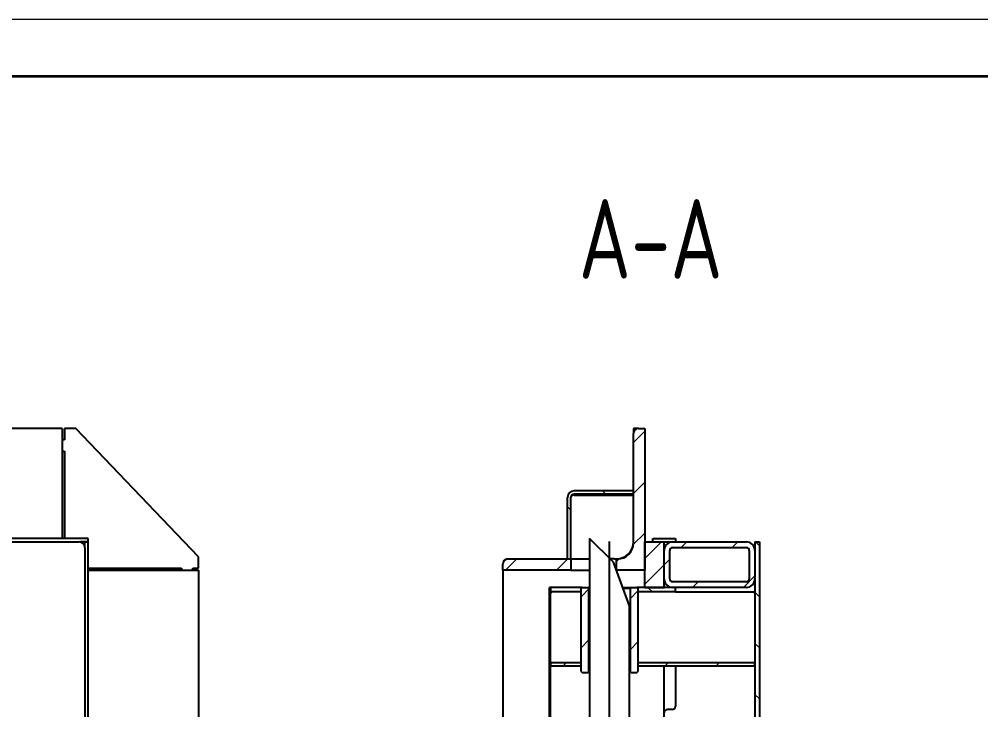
# Model space of a CAD drawing. Header units: millimetres. Extents: x 0 to 594, y 0 to 420.
# Drawn here: x 233.6 to 318.3, y 359.2 to 420 of the extents above; entities that cross this region are included whole.
import ezdxf

# ---------------------------------------------------------------- set-up
doc = ezdxf.new("R2010")
doc.units = ezdxf.units.MM
doc.layers.add('FORMAT', color=7, linetype='Continuous')
doc.layers.add('HIDDEN', color=30, linetype='Continuous')
doc.styles.add('SLDTEXTSTYLE0', font='TXT', dxfattribs={"width": 0.7, "bigfont": 'bigfont'})

# ---------------------------------------------------------------- blocks, each defined once
blk = doc.blocks.new('SW_HATCH_0')
at = {"color": 0, "linetype": 'Continuous', "lineweight": 18}
for p, q in [((10.197, 212.253), (11.197, 213.253)), ((10.197, 207.763), (11.197, 208.763)), ((7.77, 207.7), (7.47, 208)), ((4.697, 206.283), (4.397, 206.583)), ((10.191, 203.267), (11.197, 204.273)), ((11.197, 202.028), (12.67, 203.5)), ((11.97, 203.5), (11.897, 203.573)), ((14.415, 203), (14.915, 203.5)), ((18.905, 203), (19.405, 203.5)), ((21.297, 203.153), (20.951, 203.5)), ((-1.056, 201), (-0.056, 202)), ((3.434, 201), (4.434, 202)), ((4.49, 202), (4.397, 202.093)), ((8.697, 201.773), (8.931, 202.006)), ((12.897, 201.483), (13.397, 201.983)), ((11.197, 199.783), (12.897, 201.483)), ((15.405, 199.5), (15.905, 200)), ((19.895, 199.5), (20.897, 200.503)), ((2.897, 199.103), (2.797, 199.203)), ((2.9, 199.1), (2.897, 199.103)), ((5.597, 198.673), (6.287, 199.363)), ((9.907, 198.493), (10.597, 199.183)), ((11.88, 199.1), (11.48, 199.5)), ((21.297, 198.663), (20.897, 199.063)), ((5.597, 194.183), (6.287, 194.873)), ((2.897, 194.612), (2.797, 194.712)), ((9.907, 194.003), (10.597, 194.693)), ((21.297, 194.173), (20.897, 194.573)), ((4.015, 192.6), (4.315, 192.9)), ((12.995, 192.6), (13.295, 192.9)), ((17.485, 192.6), (17.785, 192.9)), ((2.897, 190.122), (2.797, 190.222)), ((21.297, 189.683), (20.897, 190.083))]:
    blk.add_line(p, q, dxfattribs=at)
blk = doc.blocks.new('SW_CENTERMARKSYMBOL_2')
at = {"layer": 'FORMAT', "color": 0}
blk.add_line((0, 1), (0, 17.718), dxfattribs=at)

msp = doc.modelspace()

# ---------------------------------------------------------------- linework, layer by layer
at = {"color": 7, "linetype": 'Continuous', "lineweight": 35}
msp.add_line((20, 415), (589, 415), dxfattribs=at)
at = {"color": 7, "linetype": 'Continuous', "lineweight": 25}
for p, q in [((237.399, 383.985), (181.399, 383.985)), ((237.399, 383.985), (237.399, 374.285)), ((237.599, 383.985), (237.599, 382.985)), ((238.599, 383.985), (237.599, 383.985)), ((249.399, 372.685), (238.599, 383.985)), ((288.15, 383.985), (287.69, 383.985)), ((287.69, 383.985), (287.69, 383.525)), ((287.69, 373.885), (287.69, 383.525)), ((288.15, 383.985), (288.69, 383.985)), ((288.69, 383.985), (288.69, 371.485)), ((237.399, 382.985), (237.399, 381.985)), ((237.599, 382.985), (237.399, 382.985)), ((237.399, 381.985), (237.599, 381.985)), ((237.599, 381.985), (237.599, 374.285)), ((287.69, 378.485), (282.49, 378.485)), ((287.69, 378.185), (287.69, 378.485)), ((281.892, 377.935), (281.89, 377.935)), ((281.89, 372.485), (281.89, 377.885)), ((282.19, 372.485), (282.19, 377.885)), ((287.69, 378.185), (282.49, 378.185)), ((282.49, 378.114), (287.69, 378.114)), ((239.699, 374.285), (114.099, 374.285)), ((239.699, 373.985), (239.699, 374.285)), ((283.84, 374.295), (283.84, 354.895)), ((285.94, 372.195), (283.84, 374.295)), ((289.39, 374.285), (291.39, 374.285)), ((289.39, 373.985), (289.39, 374.285)), ((291.39, 374.285), (291.39, 373.985)), ((114.899, 373.985), (238.899, 373.985)), ((239.699, 373.985), (238.999, 373.985)), ((238.999, 373.985), (238.999, 373.975)), ((239.389, 373.585), (239.399, 373.585)), ((239.399, 373.585), (239.399, 373.985)), ((239.399, 373.985), (239.699, 373.985)), ((239.399, 373.485), (239.399, 169.485)), ((239.699, 168.985), (239.699, 373.985)), ((288.69, 373.985), (290.39, 373.985)), ((288.69, 369.985), (288.69, 373.985)), ((289.39, 373.985), (291.39, 373.985)), ((290.39, 369.985), (290.39, 373.985)), ((291.14, 373.985), (297.64, 373.985)), ((291.14, 373.485), (297.64, 373.485)), ((298.39, 373.985), (298.79, 373.985)), ((298.39, 373.985), (298.39, 273.145)), ((298.79, 373.985), (298.79, 273.145)), ((249.399, 371.685), (249.399, 372.685)), ((290.39, 370.735), (290.39, 373.235)), ((290.89, 370.735), (290.89, 373.235)), ((297.89, 373.235), (297.89, 370.735)), ((298.39, 373.235), (298.39, 370.735)), ((239.699, 371.685), (247.899, 371.685)), ((247.899, 371.685), (247.899, 371.485)), ((248.899, 371.685), (249.399, 371.685)), ((248.899, 371.485), (248.899, 371.685)), ((276.19, 371.485), (276.19, 372.025)), ((276.65, 372.485), (282.19, 372.485)), ((281.89, 372.485), (282.19, 372.485)), ((282.19, 372.485), (282.19, 371.485)), ((282.19, 372.485), (283.84, 372.485)), ((285.99, 372.485), (285.65, 372.485)), ((287.34, 368.348), (285.94, 372.195)), ((285.99, 372.485), (286.19, 372.485)), ((286.19, 371.508), (286.19, 372.485)), ((286.19, 372.485), (286.29, 372.485)), ((239.699, 371.485), (249.399, 371.485)), ((247.899, 371.485), (248.899, 371.485)), ((249.399, 371.485), (249.399, 171.485)), ((282.19, 371.485), (276.19, 371.485)), ((276.19, 371.485), (276.19, 273.035)), ((282.19, 371.485), (283.84, 371.485)), ((288.69, 371.485), (286.199, 371.485)), ((280.39, 369.985), (280.29, 369.985)), ((280.29, 273.235), (280.29, 369.985)), ((280.39, 273.235), (280.39, 369.985)), ((280.39, 369.985), (280.39, 369.585)), ((283.065, 369.985), (280.39, 369.985)), ((283.065, 369.985), (283.065, 369.585)), ((283.19, 369.985), (283.065, 369.985)), ((283.19, 369.985), (283.09, 369.885)), ((283.19, 369.985), (283.68, 369.985)), ((283.78, 369.885), (283.68, 369.985)), ((283.68, 369.985), (283.84, 369.985)), ((286.745, 369.985), (287.5, 369.985)), ((287.5, 369.985), (287.4, 369.885)), ((287.5, 369.985), (287.99, 369.985)), ((288.09, 369.885), (287.99, 369.985)), ((288.115, 369.985), (287.99, 369.985)), ((288.115, 369.585), (288.115, 369.985)), ((291.39, 369.985), (288.115, 369.985)), ((288.69, 369.985), (290.39, 369.985)), ((297.64, 370.485), (291.14, 370.485)), ((297.64, 369.985), (291.14, 369.985)), ((291.39, 369.585), (291.39, 369.985)), ((283.065, 369.585), (280.39, 369.585)), ((283.065, 369.585), (283.09, 369.585)), ((283.09, 362.585), (283.09, 369.885)), ((283.78, 362.585), (283.78, 369.885)), ((283.84, 369.885), (283.78, 369.885)), ((287.4, 369.885), (286.781, 369.885)), ((287.4, 369.885), (287.4, 362.585)), ((288.09, 369.885), (288.09, 362.585)), ((288.09, 369.585), (288.115, 369.585)), ((291.39, 369.585), (288.115, 369.585)), ((291.39, 369.585), (298.29, 369.585)), ((287.34, 354.895), (287.34, 368.348)), ((280.39, 363.385), (280.39, 363.085)), ((280.39, 363.385), (283.065, 363.385)), ((283.065, 363.385), (283.065, 363.085)), ((283.09, 363.385), (283.065, 363.385)), ((288.115, 363.385), (288.09, 363.385)), ((288.115, 363.085), (288.115, 363.385)), ((288.115, 363.385), (298.39, 363.385)), ((298.39, 363.085), (298.39, 363.385)), ((280.39, 363.085), (283.065, 363.085)), ((283.065, 363.085), (283.09, 363.085)), ((283.09, 362.585), (283.19, 362.485)), ((283.19, 362.485), (283.68, 362.485)), ((283.68, 362.485), (283.78, 362.585)), ((283.84, 362.485), (283.68, 362.485)), ((283.78, 362.585), (283.84, 362.585)), ((287.34, 362.585), (287.4, 362.585)), ((287.5, 362.485), (287.34, 362.485)), ((287.4, 362.585), (287.5, 362.485)), ((287.5, 362.485), (287.99, 362.485)), ((287.99, 362.485), (288.09, 362.585)), ((288.09, 363.085), (288.115, 363.085)), ((288.115, 363.085), (298.39, 363.085)), ((290.39, 358.435), (290.39, 363.085)), ((291.39, 363.085), (291.39, 359.535)), ((291.09, 359.235), (290.69, 359.235))]:
    msp.add_line(p, q, dxfattribs=at)
at = {"color": 7, "linetype": 'Continuous', "lineweight": 25, "flags": 128}
for points in [[(282.307, 378.115), (282.402, 378.119), (282.429, 378.118)], [(282.426, 378.12), (282.409, 378.119), (282.361, 378.12)]]:
    msp.add_lwpolyline(points, dxfattribs=at)
at = {"color": 7, "linetype": 'Continuous', "lineweight": 25}
for centre, radius, start, end in [((288.15, 383.525), 0.46, 90, 180), ((282.49, 377.885), 0.6, 90, 180), ((282.49, 377.885), 0.3, 90, 180), ((281.894, 377.885), 0.301, 350.43579, 6.64732), ((282.43, 377.882), 0.24, 75.33159, 170.96286), ((238.899, 373.485), 0.5, 360, 90), ((286.19, 373.985), 1.5, 270, 0), ((286.29, 373.885), 1.4, 270, 0), ((291.14, 373.235), 0.75, 90, 180), ((291.14, 373.235), 0.25, 90, 180), ((297.64, 373.235), 0.75, 360, 90), ((297.64, 373.235), 0.25, 0, 90), ((276.65, 372.025), 0.46, 90, 180), ((291.14, 370.735), 0.75, 180, 270), ((291.14, 370.735), 0.25, 180, 270), ((297.64, 370.735), 0.75, 270, 0), ((297.64, 370.735), 0.25, 270, 0), ((280.49, 369.485), 0.1, 90, 180), ((298.29, 369.485), 0.1, 0, 90), ((290.69, 358.935), 0.3, 90, 180), ((291.09, 359.535), 0.3, 270, 0)]:
    msp.add_arc(centre, radius, start, end, dxfattribs=at)
at = {"layer": 'HIDDEN', "color": 1, "lineweight": 18}
msp.add_line((0, 420), (594, 420), dxfattribs=at)

# ---------------------------------------------------------------- block references
at = {"color": 7, "linetype": 'Continuous', "lineweight": 18}
msp.add_blockref('SW_HATCH_0', (277.493, 170.485), dxfattribs=at)
at = {"layer": 'FORMAT'}
msp.add_blockref('SW_CENTERMARKSYMBOL_2', (285.59, 356.295), dxfattribs=at)

# ---------------------------------------------------------------- texts
at = {"layer": 'FORMAT', "insert": (289.213, 404.167), "char_height": 7, "attachment_point": 2, "style": 'SLDTEXTSTYLE0'}
msp.add_mtext('А-А', dxfattribs=at)

doc.saveas('drawing.dxf')
